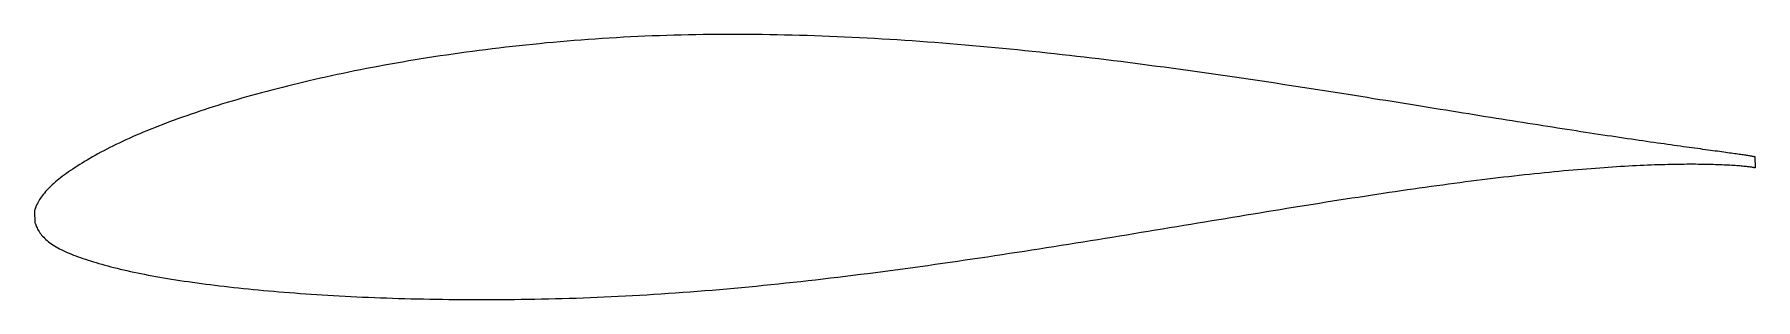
# Model space of a CAD drawing. Header units: metres. Extents: x -18.6 to 37.7, y -3.2 to 5.4.
import ezdxf

# ---------------------------------------------------------------- set-up
doc = ezdxf.new("R2010")
doc.units = ezdxf.units.M

msp = doc.modelspace()

# ---------------------------------------------------------------- linework, layer by layer
msp.add_lwpolyline([(37.73, 1.438), (37.729, 1.438), (37.726, 1.439), (37.72, 1.44), (37.713, 1.442), (37.703, 1.444), (37.691, 1.447), (37.677, 1.449), (37.661, 1.452), (37.642, 1.456), (37.622, 1.459), (37.599, 1.463), (37.574, 1.467), (37.548, 1.471), (37.518, 1.476), (37.487, 1.481), (37.454, 1.486), (37.418, 1.491), (37.381, 1.497), (37.341, 1.503), (37.299, 1.509), (37.255, 1.515), (37.209, 1.522), (37.161, 1.529), (37.11, 1.536), (37.058, 1.543), (37.003, 1.551), (36.947, 1.559), (36.888, 1.567), (36.827, 1.575), (36.764, 1.584), (36.699, 1.593), (36.632, 1.602), (36.563, 1.612), (36.492, 1.622), (36.418, 1.632), (36.343, 1.642), (36.265, 1.652), (36.186, 1.663), (36.105, 1.674), (36.021, 1.686), (35.935, 1.698), (35.848, 1.71), (35.758, 1.722), (35.667, 1.735), (35.573, 1.747), (35.477, 1.761), (35.38, 1.774), (35.28, 1.788), (35.179, 1.802), (35.075, 1.817), (34.97, 1.831), (34.862, 1.847), (34.753, 1.862), (34.642, 1.878), (34.528, 1.894), (34.413, 1.91), (34.296, 1.927), (34.177, 1.944), (34.056, 1.962), (33.934, 1.98), (33.809, 1.998), (33.683, 2.016), (33.554, 2.035), (33.424, 2.054), (33.292, 2.074), (33.158, 2.093), (33.023, 2.114), (32.885, 2.134), (32.746, 2.155), (32.605, 2.177), (32.463, 2.198), (32.318, 2.22), (32.172, 2.242), (32.024, 2.265), (31.874, 2.288), (31.723, 2.311), (31.569, 2.335), (31.415, 2.359), (31.258, 2.383), (31.1, 2.408), (30.94, 2.433), (30.779, 2.458), (30.615, 2.484), (30.451, 2.509), (30.284, 2.536), (30.116, 2.562), (29.947, 2.589), (29.776, 2.616), (29.603, 2.644), (29.429, 2.671), (29.253, 2.699), (29.076, 2.728), (28.897, 2.756), (28.717, 2.785), (28.535, 2.814), (28.352, 2.844), (28.168, 2.873), (27.982, 2.903), (27.794, 2.933), (27.605, 2.964), (27.415, 2.994), (27.223, 3.025), (27.03, 3.056), (26.836, 3.088), (26.64, 3.119), (26.444, 3.151), (26.245, 3.183), (26.046, 3.215), (25.845, 3.247), (25.643, 3.28), (25.44, 3.312), (25.235, 3.345), (25.029, 3.378), (24.822, 3.411), (24.614, 3.444), (24.405, 3.477), (24.195, 3.511), (23.983, 3.544), (23.771, 3.578), (23.557, 3.611), (23.342, 3.645), (23.126, 3.678), (22.909, 3.712), (22.691, 3.745), (22.472, 3.779), (22.253, 3.813), (22.032, 3.847), (21.81, 3.88), (21.587, 3.914), (21.363, 3.947), (21.139, 3.981), (20.913, 4.014), (20.687, 4.047), (20.46, 4.08), (20.232, 4.113), (20.003, 4.146), (19.773, 4.179), (19.543, 4.211), (19.311, 4.244), (19.079, 4.276), (18.847, 4.308), (18.613, 4.34), (18.379, 4.372), (18.145, 4.403), (17.909, 4.434), (17.673, 4.465), (17.436, 4.496), (17.199, 4.527), (16.961, 4.557), (16.723, 4.586), (16.484, 4.616), (16.244, 4.645), (16.004, 4.674), (15.764, 4.702), (15.523, 4.73), (15.282, 4.758), (15.04, 4.785), (14.797, 4.812), (14.555, 4.839), (14.312, 4.865), (14.068, 4.89), (13.825, 4.915), (13.581, 4.94), (13.336, 4.964), (13.092, 4.988), (12.847, 5.011), (12.602, 5.034), (12.356, 5.057), (12.111, 5.078), (11.865, 5.1), (11.619, 5.121), (11.373, 5.141), (11.127, 5.16), (10.88, 5.18), (10.634, 5.198), (10.388, 5.216), (10.141, 5.233), (9.894, 5.25), (9.648, 5.267), (9.401, 5.282), (9.155, 5.297), (8.908, 5.311), (8.662, 5.325), (8.415, 5.338), (8.169, 5.35), (7.923, 5.362), (7.677, 5.373), (7.431, 5.383), (7.185, 5.392), (6.94, 5.401), (6.695, 5.409), (6.449, 5.416), (6.205, 5.423), (5.96, 5.428), (5.716, 5.434), (5.472, 5.438), (5.228, 5.441), (4.985, 5.444), (4.742, 5.446), (4.5, 5.447), (4.257, 5.447), (4.016, 5.447), (3.775, 5.445), (3.534, 5.443), (3.293, 5.44), (3.054, 5.437), (2.814, 5.432), (2.575, 5.426), (2.337, 5.42), (2.1, 5.413), (1.862, 5.405), (1.626, 5.396), (1.39, 5.387), (1.155, 5.376), (0.92, 5.365), (0.686, 5.353), (0.453, 5.34), (0.221, 5.326), (-0.011, 5.312), (-0.242, 5.296), (-0.472, 5.28), (-0.702, 5.263), (-0.931, 5.246), (-1.159, 5.227), (-1.386, 5.208), (-1.612, 5.188), (-1.837, 5.167), (-2.062, 5.145), (-2.285, 5.123), (-2.508, 5.1), (-2.729, 5.076), (-2.95, 5.052), (-3.17, 5.027), (-3.389, 5.001), (-3.607, 4.975), (-3.823, 4.948), (-4.039, 4.92), (-4.254, 4.892), (-4.468, 4.863), (-4.68, 4.834), (-4.892, 4.804), (-5.102, 4.773), (-5.311, 4.742), (-5.519, 4.71), (-5.726, 4.678), (-5.932, 4.646), (-6.137, 4.612), (-6.34, 4.578), (-6.542, 4.544), (-6.743, 4.509), (-6.943, 4.474), (-7.141, 4.438), (-7.338, 4.402), (-7.534, 4.365), (-7.729, 4.328), (-7.922, 4.29), (-8.114, 4.252), (-8.305, 4.213), (-8.494, 4.174), (-8.681, 4.134), (-8.868, 4.094), (-9.053, 4.054), (-9.236, 4.013), (-9.418, 3.972), (-9.599, 3.93), (-9.778, 3.888), (-9.956, 3.845), (-10.132, 3.803), (-10.307, 3.759), (-10.48, 3.716), (-10.652, 3.672), (-10.822, 3.628), (-10.991, 3.584), (-11.158, 3.539), (-11.323, 3.494), (-11.487, 3.448), (-11.649, 3.403), (-11.81, 3.357), (-11.969, 3.311), (-12.126, 3.264), (-12.282, 3.218), (-12.436, 3.171), (-12.588, 3.124), (-12.739, 3.077), (-12.888, 3.029), (-13.035, 2.981), (-13.181, 2.933), (-13.325, 2.885), (-13.467, 2.837), (-13.607, 2.788), (-13.745, 2.74), (-13.882, 2.691), (-14.017, 2.642), (-14.15, 2.593), (-14.282, 2.544), (-14.411, 2.494), (-14.539, 2.445), (-14.665, 2.395), (-14.789, 2.345), (-14.911, 2.296), (-15.032, 2.246), (-15.15, 2.196), (-15.267, 2.146), (-15.381, 2.095), (-15.494, 2.045), (-15.605, 1.995), (-15.714, 1.944), (-15.821, 1.894), (-15.926, 1.843), (-16.029, 1.792), (-16.131, 1.742), (-16.23, 1.691), (-16.327, 1.64), (-16.422, 1.59), (-16.516, 1.539), (-16.607, 1.489), (-16.697, 1.438), (-16.784, 1.388), (-16.87, 1.338), (-16.953, 1.289), (-17.034, 1.239), (-17.114, 1.19), (-17.191, 1.141), (-17.266, 1.092), (-17.34, 1.043), (-17.411, 0.995), (-17.48, 0.947), (-17.547, 0.899), (-17.613, 0.852), (-17.676, 0.805), (-17.737, 0.758), (-17.796, 0.711), (-17.852, 0.665), (-17.907, 0.619), (-17.96, 0.573), (-18.011, 0.527), (-18.059, 0.482), (-18.105, 0.436), (-18.15, 0.391), (-18.192, 0.347), (-18.232, 0.302), (-18.27, 0.258), (-18.306, 0.214), (-18.34, 0.17), (-18.371, 0.127), (-18.401, 0.084), (-18.428, 0.041), (-18.454, -0.001), (-18.477, -0.042), (-18.498, -0.082), (-18.517, -0.121), (-18.534, -0.159), (-18.549, -0.196), (-18.561, -0.23), (-18.572, -0.263), (-18.581, -0.292), (-18.587, -0.317), (-18.592, -0.336), (-18.595, -0.348), (-18.583, -0.708), (-18.582, -0.711), (-18.579, -0.719), (-18.573, -0.733), (-18.565, -0.753), (-18.554, -0.781), (-18.541, -0.813), (-18.526, -0.849), (-18.509, -0.886), (-18.489, -0.924), (-18.467, -0.963), (-18.443, -1.002), (-18.417, -1.04), (-18.389, -1.079), (-18.359, -1.117), (-18.327, -1.154), (-18.292, -1.192), (-18.256, -1.228), (-18.217, -1.264), (-18.176, -1.3), (-18.133, -1.335), (-18.088, -1.369), (-18.041, -1.403), (-17.992, -1.436), (-17.941, -1.469), (-17.887, -1.501), (-17.832, -1.533), (-17.774, -1.565), (-17.715, -1.595), (-17.653, -1.626), (-17.59, -1.656), (-17.524, -1.685), (-17.456, -1.714), (-17.386, -1.743), (-17.314, -1.772), (-17.24, -1.8), (-17.164, -1.828), (-17.086, -1.856), (-17.006, -1.884), (-16.924, -1.912), (-16.84, -1.939), (-16.754, -1.966), (-16.666, -1.993), (-16.576, -2.021), (-16.484, -2.048), (-16.389, -2.074), (-16.293, -2.101), (-16.195, -2.127), (-16.095, -2.154), (-15.993, -2.18), (-15.889, -2.206), (-15.784, -2.231), (-15.676, -2.257), (-15.566, -2.282), (-15.454, -2.307), (-15.341, -2.331), (-15.226, -2.356), (-15.108, -2.38), (-14.989, -2.403), (-14.868, -2.427), (-14.745, -2.45), (-14.62, -2.472), (-14.494, -2.495), (-14.365, -2.517), (-14.235, -2.539), (-14.103, -2.56), (-13.969, -2.581), (-13.834, -2.602), (-13.696, -2.623), (-13.557, -2.643), (-13.416, -2.663), (-13.273, -2.683), (-13.129, -2.702), (-12.983, -2.721), (-12.835, -2.74), (-12.685, -2.759), (-12.534, -2.777), (-12.381, -2.795), (-12.227, -2.813), (-12.07, -2.83), (-11.912, -2.847), (-11.753, -2.864), (-11.592, -2.88), (-11.429, -2.896), (-11.264, -2.912), (-11.099, -2.928), (-10.931, -2.943), (-10.762, -2.958), (-10.591, -2.972), (-10.419, -2.986), (-10.245, -3), (-10.07, -3.014), (-9.893, -3.027), (-9.715, -3.039), (-9.536, -3.052), (-9.355, -3.064), (-9.172, -3.075), (-8.988, -3.087), (-8.803, -3.097), (-8.616, -3.108), (-8.428, -3.118), (-8.238, -3.128), (-8.047, -3.137), (-7.855, -3.146), (-7.662, -3.154), (-7.467, -3.162), (-7.271, -3.17), (-7.073, -3.177), (-6.875, -3.183), (-6.675, -3.19), (-6.474, -3.196), (-6.271, -3.201), (-6.068, -3.206), (-5.863, -3.21), (-5.657, -3.214), (-5.45, -3.218), (-5.242, -3.221), (-5.033, -3.223), (-4.822, -3.225), (-4.611, -3.227), (-4.398, -3.228), (-4.185, -3.229), (-3.97, -3.229), (-3.754, -3.229), (-3.537, -3.229), (-3.32, -3.227), (-3.101, -3.226), (-2.881, -3.224), (-2.661, -3.221), (-2.439, -3.218), (-2.217, -3.214), (-1.994, -3.209), (-1.769, -3.204), (-1.544, -3.199), (-1.319, -3.193), (-1.092, -3.186), (-0.865, -3.179), (-0.636, -3.171), (-0.407, -3.162), (-0.178, -3.153), (0.053, -3.143), (0.284, -3.133), (0.516, -3.121), (0.749, -3.109), (0.982, -3.097), (1.216, -3.084), (1.45, -3.07), (1.685, -3.056), (1.921, -3.041), (2.157, -3.025), (2.394, -3.008), (2.631, -2.991), (2.869, -2.973), (3.108, -2.955), (3.346, -2.936), (3.586, -2.917), (3.825, -2.896), (4.066, -2.876), (4.306, -2.854), (4.547, -2.832), (4.788, -2.809), (5.03, -2.786), (5.272, -2.762), (5.514, -2.738), (5.757, -2.712), (6, -2.687), (6.243, -2.661), (6.486, -2.634), (6.73, -2.607), (6.974, -2.579), (7.218, -2.551), (7.462, -2.522), (7.707, -2.493), (7.951, -2.463), (8.196, -2.433), (8.44, -2.403), (8.685, -2.371), (8.93, -2.34), (9.175, -2.308), (9.42, -2.276), (9.664, -2.243), (9.909, -2.21), (10.154, -2.177), (10.399, -2.143), (10.644, -2.109), (10.888, -2.075), (11.133, -2.04), (11.377, -2.005), (11.622, -1.97), (11.866, -1.934), (12.11, -1.898), (12.353, -1.862), (12.597, -1.826), (12.84, -1.789), (13.083, -1.753), (13.326, -1.716), (13.569, -1.679), (13.811, -1.641), (14.053, -1.604), (14.294, -1.566), (14.535, -1.529), (14.776, -1.491), (15.017, -1.453), (15.257, -1.414), (15.496, -1.376), (15.735, -1.338), (15.974, -1.299), (16.212, -1.261), (16.45, -1.222), (16.687, -1.184), (16.923, -1.145), (17.159, -1.106), (17.395, -1.068), (17.63, -1.029), (17.864, -0.99), (18.097, -0.952), (18.331, -0.913), (18.563, -0.875), (18.794, -0.837), (19.025, -0.798), (19.256, -0.76), (19.485, -0.722), (19.714, -0.684), (19.942, -0.646), (20.169, -0.609), (20.395, -0.571), (20.621, -0.534), (20.846, -0.497), (21.07, -0.46), (21.293, -0.423), (21.515, -0.386), (21.736, -0.35), (21.957, -0.314), (22.176, -0.279), (22.394, -0.243), (22.612, -0.208), (22.828, -0.173), (23.044, -0.138), (23.259, -0.104), (23.472, -0.07), (23.684, -0.036), (23.896, -0.003), (24.106, 0.03), (24.315, 0.063), (24.523, 0.095), (24.73, 0.127), (24.936, 0.158), (25.141, 0.19), (25.344, 0.22), (25.547, 0.251), (25.748, 0.281), (25.948, 0.31), (26.146, 0.339), (26.344, 0.368), (26.54, 0.396), (26.735, 0.424), (26.928, 0.451), (27.121, 0.478), (27.312, 0.504), (27.501, 0.53), (27.69, 0.556), (27.876, 0.58), (28.062, 0.605), (28.246, 0.629), (28.429, 0.652), (28.61, 0.675), (28.79, 0.698), (28.968, 0.719), (29.145, 0.741), (29.321, 0.762), (29.495, 0.782), (29.667, 0.802), (29.839, 0.822), (30.008, 0.841), (30.176, 0.859), (30.342, 0.877), (30.507, 0.895), (30.67, 0.912), (30.832, 0.928), (30.992, 0.944), (31.15, 0.959), (31.307, 0.974), (31.462, 0.989), (31.616, 1.003), (31.768, 1.016), (31.918, 1.029), (32.067, 1.041), (32.213, 1.053), (32.358, 1.065), (32.502, 1.076), (32.643, 1.086), (32.783, 1.096), (32.921, 1.106), (33.058, 1.115), (33.192, 1.124), (33.325, 1.132), (33.456, 1.14), (33.585, 1.147), (33.713, 1.154), (33.838, 1.16), (33.962, 1.166), (34.084, 1.171), (34.204, 1.177), (34.322, 1.181), (34.439, 1.186), (34.553, 1.189), (34.666, 1.193), (34.776, 1.196), (34.885, 1.199), (34.992, 1.201), (35.097, 1.203), (35.2, 1.205), (35.301, 1.206), (35.4, 1.207), (35.497, 1.208), (35.592, 1.208), (35.685, 1.208), (35.776, 1.208), (35.865, 1.207), (35.953, 1.206), (36.038, 1.205), (36.121, 1.204), (36.202, 1.202), (36.281, 1.2), (36.358, 1.198), (36.433, 1.196), (36.507, 1.194), (36.578, 1.191), (36.646, 1.188), (36.713, 1.185), (36.778, 1.182), (36.841, 1.179), (36.902, 1.176), (36.96, 1.172), (37.017, 1.168), (37.071, 1.165), (37.124, 1.161), (37.174, 1.157), (37.222, 1.153), (37.268, 1.149), (37.312, 1.145), (37.354, 1.141), (37.393, 1.137), (37.431, 1.133), (37.466, 1.129), (37.5, 1.125), (37.531, 1.121), (37.56, 1.117), (37.587, 1.114), (37.612, 1.11), (37.634, 1.107), (37.655, 1.103), (37.673, 1.1), (37.689, 1.097), (37.703, 1.095), (37.715, 1.092), (37.725, 1.09), (37.733, 1.088), (37.738, 1.087), (37.741, 1.086), (37.742, 1.086)], close=True)

doc.saveas('drawing.dxf')
